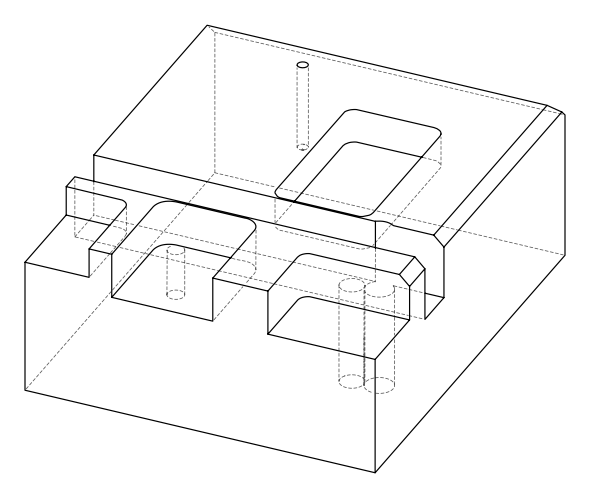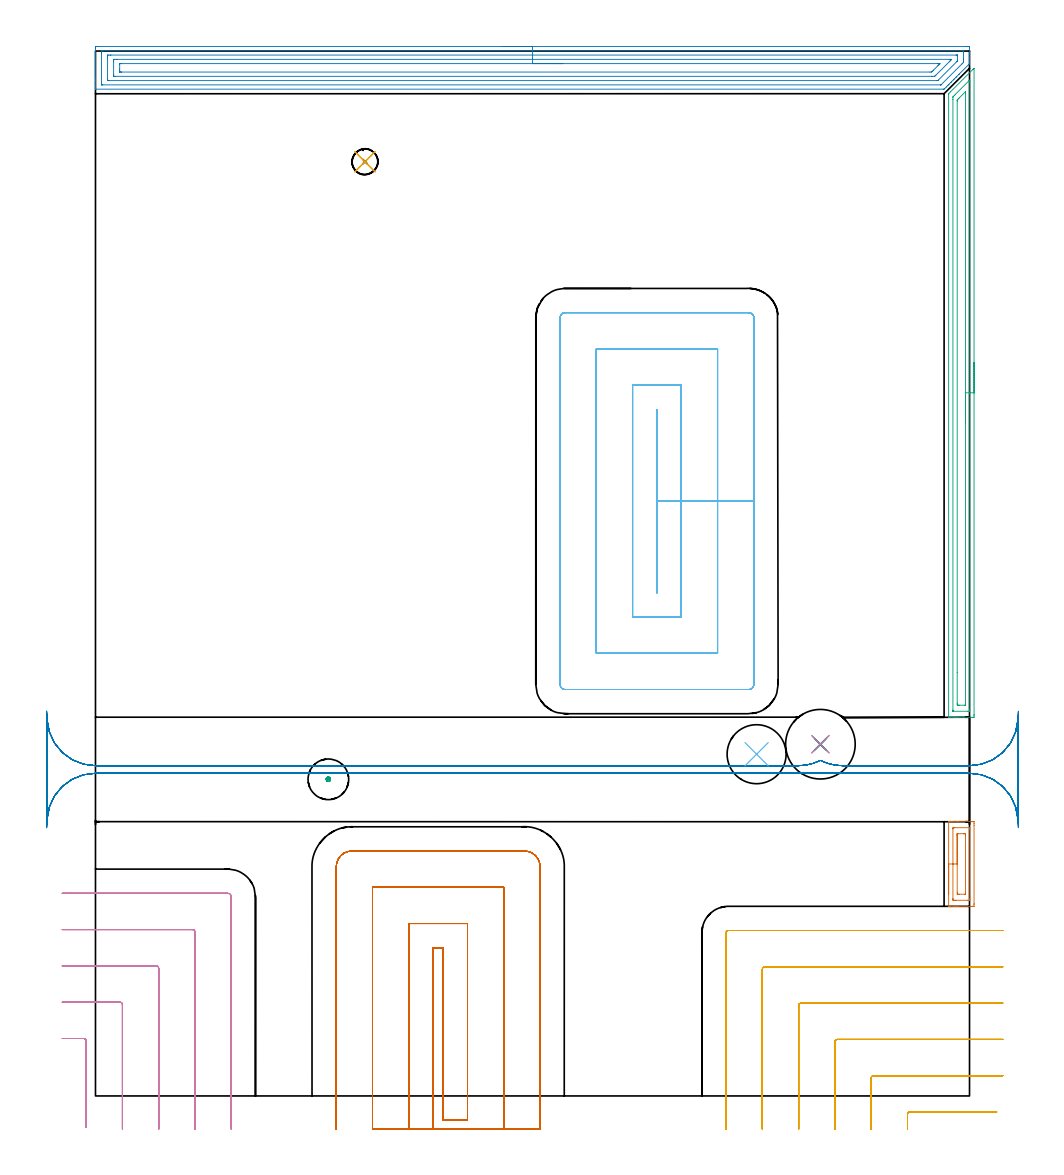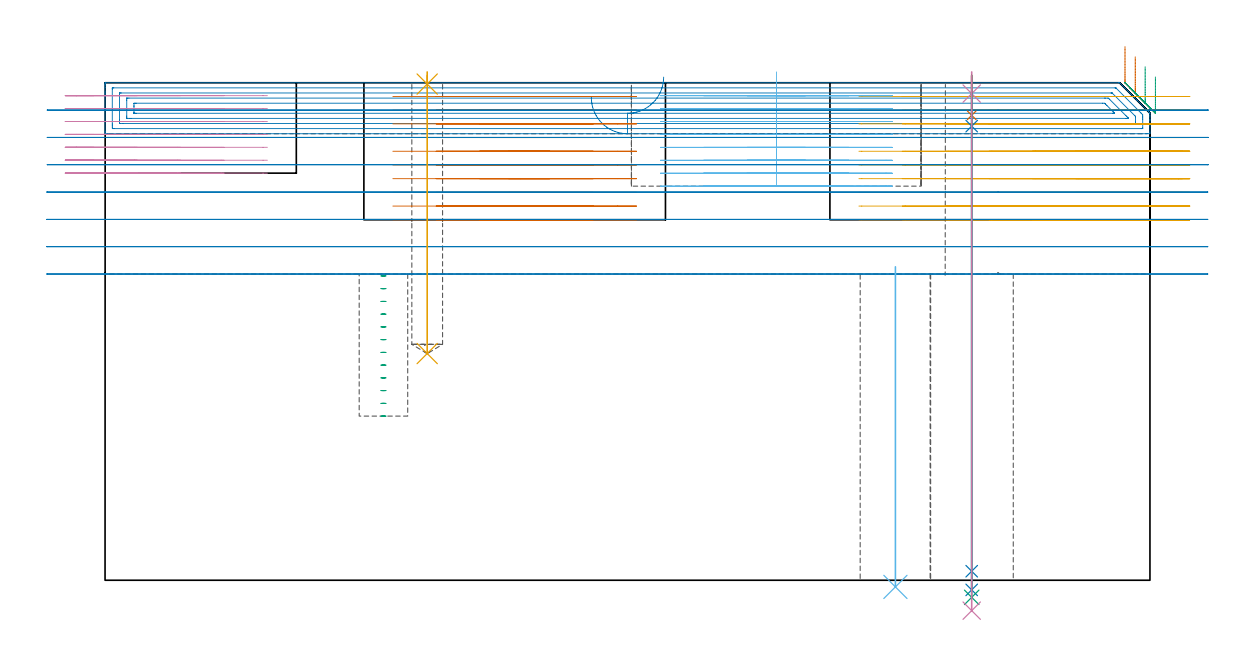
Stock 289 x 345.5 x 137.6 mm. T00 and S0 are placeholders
(PLAN: 17 operations, 10 tool changes, 86.2 min)
(1 AREA_MILL | FG_CHAMFER_SURFACE | UGT0205_001 | 0.91 min | 1351 mm3)
(2 AREA_MILL_1 | FG_CHAMFER_SURFACE_1 | UGT0205_001 | 11.78 min | 28736 mm3)
(3 AREA_MILL_2 | FG_CHAMFER_SURFACE_2 | UGT0205_001 | 5.3 min | 7554 mm3)
(4 MILL_CORNER_NOTCH_RECTANGULAR | CORNER_NOTCH_RECTANGULAR | NXT0201_012 | Follow Part, ap 4, ae 75% | 6.79 min | 98747 mm3)
(5 MILL_CORNER_NOTCH_RECTANGULAR_1 | CORNER_NOTCH_RECTANGULAR_1 | NXT0201_012 | Follow Part, ap 4, ae 75% | 13.1 min | 209496 mm3)
(6 MILL_RECTANGULAR_POCKET | POCKET_RECTANGULAR_STRAIGHT | NXT0201_012 | Follow Part, ap 4, ae 75% | 16.78 min | 319815 mm3)
(7 MILL_SLOT | SLOT_PARTIAL_RECTANGULAR | NXT0201_012 | Follow Part, ap 4, ae 75% | 18.49 min | 278494 mm3)
(8 MILL_RECTANGULAR_SLOT | SLOT_RECTANGULAR | UGT0201_004 | Follow Part, ap 8, ae 75% | 10.14 min | 528074 mm3)
(9 MILL_BLIND_HOLE_FROM_SOLID_MATERIAL | STEP1POCKET | NXT0201_011 | Spiral | 0.34 min | 5532 mm3)
(10 SPOT_DRILL | STEP1HOLE_1 | NXT0321_9005460120000 | 0.05 min | 0 mm3)
(11 SPOT_DRILL_1 | STEP1POCKET_1 | NXT0321_9005460120000 | 0.03 min | 0 mm3)
(12 INDEXABLE_INSERT_DRILL_THROUGH_HOLE_FROM_SOLID | STEP1HOLE | NXT0302_010 | 0.37 min | 25258 mm3)
(13 DRILL_BLIND_HOLE_INTO_CENTER | STEP1HOLE_1 | NXT0301_125 | 0.05 min | 0 mm3)
(14 GUN_DRILL_THROUGH_HOLE | STEP1HOLE_1 | UGT0307_001 | 0.61 min | 1655 mm3)
(15 SPADE_DRILL_TO_ENLARGE_THROUGH_HOLE | STEP1HOLE_1 | UGT0306_005 | 0.58 min | 12292 mm3)
(16 DRILL_TO_ENLARGE_THROUGH_HOLE | STEP1HOLE_1 | UGT0301_055 | 0.59 min | 21676 mm3)
(17 DRILL_BLIND_HOLE_INTO_CENTER_1 | STEP1POCKET_1 | UGT0301_480 | 0.31 min | 4132 mm3)
(TOOL UGT0205_001 | Chamfer Mill 20 x 3 x 45 deg. | D20 FL50 Z2)
(TOOL NXT0201_012 | ENDMILL 16mm [2P460-1600-NA 1630] | D16 FL38 Z6)
(TOOL UGT0201_004 | End Mill 32 mm | D32 FL53 Z6)
(TOOL NXT0201_011 | ENDMILL 12mm [2P460-1200-NA 1630] | D12 FL38 Z6)
(TOOL NXT0321_9005460120000 | NC Spot Drill, 142deg, 12mm, Carbide, Uncoated | D12 PA142 FL30 Z2)
(TOOL NXT0302_010 | Index. Insert Drill 19.5mm [880-D1950L25-05] | D19.5 PA176 FL98 Z2)
(TOOL NXT0301_125 | Carbide Drill 6mm [861.1-0600-018A1-GP GC34] | D6 PA150 FL18.7 Z2)
(TOOL UGT0307_001 | Gun Drill 5 mm | D5 PA130 FL24 Z1)
(TOOL UGT0306_005 | Spade Drill 14.5mm | D14.5 PA132 FL10 Z2)
(TOOL UGT0301_055 | Twist Drill 23 mm | D23 PA118 FL155 Z2)
(TOOL UGT0301_480 | Carbide Drill 8.5 mm | D8.5 PA118 FL75 Z2)
(OP 1 AREA_MILL)
G17 G21 G94 G90
T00 M6
G54
G17 G0 G90 X282.1 Y66.7 S1061 M3
G43 Z147.6 H0
G94 G1 Y66.738 Z146.728 F250.
Y66.852 Z145.864
Y67.041 Z145.012
Y67.303 Z144.18
Y67.637 Z143.374
Y68.04 Z142.6
Y68.508 Z141.864
Y69.04 Z141.172
Y69.629 Z140.529
Y70.272 Z139.94
Y70.964 Z139.408
Y71.7 Z138.94
Y72.474 Z138.537
Y73.28 Z138.203
Y74.112 Z137.941
Y74.963 Z137.752
Y75.828 Z137.638
Y76.7 Z137.6
Y90.537
X282.102 Y90.69 Z137.588
X282.162 Y90.693 Z137.529
X282.556 Y90.7 Z137.144
X282.966 Z136.733
X283.618 Z136.077
X284.838 Z134.859
X285.406 Z134.288
X289.875 Y90.699 Z129.822
X290.482 Y90.696 Z129.216
X290.492 Y90.693 Z129.206
X290.497 Y90.091 Z129.203
X290.5 Y89.467 Z129.2
Y63.578
X290.498 Y63.309 Z129.202
X290.492 Y62.707 Z129.206
X290.482 Y62.704 Z129.216
X289.875 Y62.7 Z129.822
X285.406 Z134.288
X284.838 Z134.859
X284.512 Z135.184
X283.944 Z135.752
X283.618 Z136.077
X282.556 Z137.144
X282.164 Y62.702 Z137.527
X282.13 Y62.705 Z137.561
X282.102 Y62.709 Z137.588
X282.1 Y62.863 Z137.6
Y76.7
X283.514 Z136.186
X283.515 Y88.305 Z136.185
X283.516 Y88.408 Z136.184
X283.519 Y88.513 Z136.181
X283.526 Y88.69 Z136.174
X283.618 Y88.692 Z136.082
X284.118 Y88.699 Z135.582
X288.981 Z130.719
X289.038 Y88.698 Z130.662
X289.072 Y88.694 Z130.628
X289.076 Y88.692 Z130.624
X289.079 Y88.676 Z130.621
X289.083 Y88.618 Z130.617
X289.085 Y88.41 Z130.615
X289.086 Y88.305 Z130.614
X289.085 Y65.095 Z130.615
X289.084 Y64.992 Z130.616
X289.081 Y64.886 Z130.619
X289.073 Y64.71 Z130.627
X288.981 Y64.708 Z130.719
X288.482 Y64.701 Z131.218
X284.512 Y64.7 Z135.188
X284.012 Y64.701 Z135.688
X283.618 Y64.708 Z136.082
X283.526 Y64.71 Z136.174
X283.519 Y64.887 Z136.181
X283.516 Y64.992 Z136.184
X283.515 Y65.095 Z136.185
X283.514 Y65.199 Z136.186
Y76.7
X284.928 Z134.772
X284.929 Y86.104 Z134.771
X284.93 Y86.52 Z134.77
X284.932 Y86.639 Z134.768
X284.935 Y86.689 Z134.765
X285.046 Y86.694 Z134.654
X285.226 Y86.699 Z134.474
X287.014 Y86.7 Z132.686
X287.194 Y86.697 Z132.506
X287.374 Y86.69 Z132.326
X287.665 Y86.669 Z132.035
X287.667 Y86.52 Z132.033
X287.671 Y86.043 Z132.029
Y67.296
X287.67 Y66.88 Z132.03
X287.668 Y66.761 Z132.032
X287.665 Y66.711 Z132.035
X287.554 Y66.705 Z132.146
X287.374 Y66.701 Z132.326
X285.586 Y66.7 Z134.114
X285.406 Y66.703 Z134.294
X285.226 Y66.71 Z134.474
X284.935 Y66.731 Z134.765
X284.933 Y66.88 Z134.767
X284.929 Y67.357 Z134.771
X284.928 Y76.7 Z134.772
Y77.572 Z134.81
Y78.436 Z134.923
Y79.288 Z135.112
Y80.12 Z135.375
Y80.926 Z135.709
Y81.7 Z136.111
Y82.436 Z136.58
Y83.128 Z137.111
Y83.771 Z137.701
Y84.36 Z138.344
Y84.891 Z139.036
Y85.36 Z139.772
Y85.763 Z140.545
Y86.097 Z141.351
Y86.359 Z142.183
Y86.548 Z143.035
Y86.662 Z143.9
Y86.7 Z144.772
G0 Z147.6
M5
M2
(OP 2 AREA_MILL_1)
G17 G21 G94 G90
T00 M6
G54
G17 G0 G90 X134.5 Y347. S1061 M3
G43 Z147.6 H0
Z133.5
G94 G1 X134.538 Z132.628 F250.
X134.652 Z131.764
X134.841 Z130.912
X135.103 Z130.08
X135.437 Z129.274
X135.84 Z128.5
X136.309 Z127.764
X136.84 Z127.072
X137.429 Z126.429
X138.072 Z125.84
X138.764 Z125.309
X139.5 Z124.84
X140.274 Z124.437
X141.08 Z124.103
X141.912 Z123.841
X142.764 Z123.652
X143.628 Z123.538
X144.5 Z123.5
X287.928
X288.378 Y346.999 Z123.501
X288.822 Y346.995 Z123.503
X288.99 Y346.991 Z123.505
X289. Y346.557 Z123.94
Y344.795 Z125.7
Y343.379 Z127.118
Y343.033 Z127.462
Y342.341 Z128.158
Y341.963 Z128.537
X288.99 Y341.298 Z129.201
X288.967 Y341.271 Z129.227
X288.825 Y341.124 Z129.374
X288.673 Y340.972 Z129.527
X285.587 Y337.887 Z132.613
X285.449 Y337.748 Z132.749
X285.399 Y337.698 Z132.8
X284.742 Y337.042 Z133.458
X284.569 Y336.867 Z133.63
X283.897 Y336.197 Z134.303
X283.688 Y335.986 Z134.51
X283.053 Y335.353 Z135.147
X283.016 Y335.316 Z135.184
X282.807 Y335.105 Z135.391
X282.208 Y334.508 Z135.991
X282.122 Y334.422 Z136.077
X281.926 Y334.224 Z136.272
X281.364 Y333.664 Z136.836
X280.782 Y333.081 Z137.417
X280.606 Y332.904 Z137.59
X280.335 Y332.9 Z137.6
X0.175
X0.005 Y332.901 Z137.59
X0.004
X0. Y333.248 Z137.252
Y333.533 Z136.967
Y334.224 Z136.271
Y335.451 Z135.046
Y335.986 Z134.508
Y336.599 Z133.896
Y346.289 Z124.208
X0.003 Y346.557 Z123.941
X0.01 Y346.992 Z123.506
X0.177 Y346.995 Z123.503
X0.622 Y347. Z123.5
X144.5
Y345.586 Z124.914
X286.59 Y345.585 Z124.915
X286.683
X286.965 Y345.579 Z124.921
X286.991 Y345.578 Z124.922
X286.994 Y345.556 Z124.944
X286.998 Y345.522 Z124.978
X286.999 Y345.49 Z125.01
X287. Y345.272 Z125.228
Y343.033 Z127.467
X286.999 Y342.63 Z127.87
X286.997 Y342.152 Z128.348
X286.993 Y341.755 Z128.745
X286.522 Y341.271 Z129.229
X279.748 Y334.499 Z136.001
X279.624 Y334.377 Z136.123
X279.583 Y334.34 Z136.16
X279.561 Y334.323 Z136.177
X279.54 Y334.32 Z136.18
X279.441 Y334.316 Z136.184
X279.349 Y334.315 Z136.185
X2.41
X2.317
X2.035 Y334.321 Z136.179
X2.009 Y334.322 Z136.178
X2.006 Y334.344 Z136.156
X2.002 Y334.378 Z136.122
X2.001 Y334.41 Z136.09
X2. Y334.628 Z135.872
Y344.317 Z126.183
X2.002 Y344.795 Z125.705
X2.005 Y345.193 Z125.307
X2.018 Y345.579 Z124.921
X2.41 Y345.584 Z124.916
X2.501 Y345.585 Z124.915
X144.5 Y345.586 Z124.914
Y344.172 Z126.328
X284.542 Y344.171 Z126.329
X284.803 Y344.17 Z126.33
X284.89 Y344.168 Z126.332
X284.958 Y344.165 Z126.335
X284.99 Y344.158 Z126.342
X284.993 Y344.108 Z126.392
X284.997 Y343.914 Z126.586
X285. Y343.72 Z126.78
X284.999 Y342.496 Z128.004
X284.996 Y342.324 Z128.176
X284.991 Y342.239 Z128.261
X284.987 Y342.198 Z128.302
X284.946 Y342.152 Z128.348
X284.803 Y342.004 Z128.496
X278.667 Y335.868 Z134.632
X278.548 Y335.752 Z134.748
X278.523 Y335.735 Z134.765
X278.507 Y335.733 Z134.767
X278.468 Y335.73 Z134.77
X278.39 Y335.729 Z134.771
X278.231
X4.458
X4.197 Y335.73 Z134.77
X4.11 Y335.732 Z134.768
X4.042 Y335.735 Z134.765
X4.01 Y335.742 Z134.758
X4.007 Y335.792 Z134.708
X4.003 Y335.986 Z134.514
X4. Y336.18 Z134.32
Y343.227 Z127.273
X4.002 Y343.914 Z126.586
X4.005 Y344.103 Z126.397
X4.011 Y344.165 Z126.335
X4.067 Y344.167 Z126.333
X4.197 Y344.169 Z126.331
X4.829 Y344.171 Z126.329
X5.09 Y344.172 Z126.328
X144.5
Y342.757 Z127.743
X282.403
X282.749 Y342.753 Z127.747
X282.91 Y342.75 Z127.75
X282.99 Y342.745 Z127.755
Y342.698 Z127.802
X282.987 Y342.647 Z127.853
X282.936 Y342.594 Z127.906
X282.756 Y342.408 Z128.092
X282.503 Y342.152 Z128.348
X282.314 Y341.963 Z128.537
X277.878 Y337.527 Z132.973
X277.654 Y337.306 Z133.194
X277.502 Y337.162 Z133.338
X277.368 Y337.149 Z133.351
X276.76 Y337.145 Z133.355
X276.48 Y337.143 Z133.357
X6.598
X6.136 Y337.145 Z133.355
X6.035 Y337.148 Z133.352
X6.018 Y337.149 Z133.351
X6.01 Y337.159 Z133.341
X6.006 Y337.21 Z133.29
X6.003 Y337.314 Z133.186
X6. Y337.732 Z132.768
Y342.137 Z128.363
X6.004 Y342.585 Z127.915
X6.007 Y342.693 Z127.807
X6.01 Y342.741 Z127.759
X6.061 Y342.75 Z127.75
X6.268 Y342.753 Z127.747
X6.878 Y342.757 Z127.743
X7.158
X144.5
Y341.343 Z129.157
X278.62
X278.766 Y341.342 Z129.158
X279.057 Y341.338 Z129.162
X279.227 Y341.335 Z129.165
X279.212 Y341.317 Z129.183
X279.17 Y341.271 Z129.229
X278.862 Y340.961 Z129.539
X278.548 Y340.646 Z129.854
X277.088 Y339.186 Z131.314
X276.76 Y338.859 Z131.641
X276.643 Y338.744 Z131.756
X276.52 Y338.629 Z131.871
X276.445 Y338.564 Z131.936
X275.939 Y338.557 Z131.943
X8.592
X8.447 Y338.559 Z131.941
X8.156 Y338.564 Z131.936
X8.009 Y338.568 Z131.932
X8.006 Y338.586 Z131.914
X8.004 Y338.629 Z131.871
X8. Y339.284 Z131.216
Y339.51 Z130.99
Y341.046 Z129.454
X8.001 Y341.271 Z129.229
X8.003 Y341.312 Z129.188
X8.006 Y341.331 Z129.169
X8.007 Y341.336 Z129.164
X8.082 Y341.338 Z129.162
X8.374 Y341.342 Z129.158
X8.519 Y341.343 Z129.157
X8.592
X144.5
X145.372 Z129.195
X146.237 Z129.309
X147.088 Z129.498
X147.92 Z129.76
X148.726 Z130.094
X149.5 Z130.497
X150.236 Z130.965
X150.928 Z131.496
X151.571 Z132.086
X152.16 Z132.729
X152.692 Z133.421
X153.16 Z134.157
X153.563 Z134.931
X153.897 Z135.737
X154.159 Z136.569
X154.348 Z137.42
X154.462 Z138.285
X154.5 Z139.157
G0 Z147.6
M5
M2
(OP 3 AREA_MILL_2)
G17 G21 G94 G90
T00 M6
G54
G17 G0 G90 X290.5 Y242.5 S1061 M3
G43 Z147.6 H0
Z139.2
G94 G1 Y242.462 Z138.328 F250.
Y242.348 Z137.464
Y242.159 Z136.612
Y241.897 Z135.78
Y241.563 Z134.974
Y241.16 Z134.2
Y240.691 Z133.464
Y240.16 Z132.772
Y239.571 Z132.129
Y238.928 Z131.54
Y238.236 Z131.008
Y237.5 Z130.54
Y236.726 Z130.137
Y235.92 Z129.803
Y235.088 Z129.541
Y234.236 Z129.352
Y233.372 Z129.238
Y232.5 Z129.2
Y126.079
X290.498 Y125.81 Z129.202
X290.492 Y125.207 Z129.206
X290.483 Y125.204 Z129.215
X289.875 Y125.2 Z129.822
X285.406 Z134.288
X284.841 Z134.856
X284.512 Z135.184
X283.947 Z135.75
X283.618 Z136.077
X282.559 Z137.141
X282.164 Y125.202 Z137.527
X282.13 Y125.205 Z137.561
X282.102 Y125.209 Z137.588
X282.1 Y125.364 Z137.6
Y331.154
X282.105 Y331.405 Z137.59
X282.725 Y332.025 Z136.975
X290.187 Y339.487 Z129.512
X290.322 Y339.624 Z129.374
X290.486 Y339.785 Z129.212
X290.495 Y339.786 Z129.203
X290.499 Y339.785 Z129.199
X290.5 Y232.5 Z129.2
X289.086 Z130.614
X289.085 Y127.596 Z130.615
X289.084 Y127.493 Z130.616
X289.081 Y127.388 Z130.619
X289.074 Y127.21 Z130.626
X288.981 Y127.208 Z130.719
X288.483 Y127.201 Z131.217
X283.618 Z136.082
X283.562 Y127.202 Z136.138
X283.528 Y127.206 Z136.172
X283.524 Y127.208 Z136.177
X283.521 Y127.225 Z136.179
X283.517 Y127.284 Z136.183
X283.515 Y127.492 Z136.185
X283.514 Y127.596 Z136.186
X283.515 Y329.473 Z136.185
X283.52 Y330.262 Z136.18
X283.521 Y330.359 Z136.179
X283.618 Y330.461 Z136.082
X283.962 Y330.811 Z135.738
X284.304 Y331.154 Z135.396
X288.768 Y335.618 Z130.932
X288.876 Y335.724 Z130.824
X288.981 Y335.824 Z130.719
X289.079 Y335.912 Z130.621
X289.083 Y335.722 Z130.617
X289.085 Y335.618 Z130.615
X289.086 Y232.5 Z130.614
X287.672 Z132.028
X287.671 Y129.797 Z132.029
X287.67 Y129.382 Z132.03
X287.667 Y129.263 Z132.033
X287.665 Y129.212 Z132.035
X287.557 Y129.207 Z132.143
X287.375 Y129.201 Z132.325
X285.587 Z134.113
X285.406 Y129.204 Z134.294
X285.225 Y129.21 Z134.475
X284.935 Y129.232 Z134.765
X284.933 Y129.382 Z134.767
X284.929 Y129.858 Z134.771
X284.928 Y140.02 Z134.772
X284.929 Y328.953 Z134.771
X284.93 Y329.161 Z134.77
X284.933 Y329.264 Z134.767
X284.935 Y329.312 Z134.765
X284.978 Y329.369 Z134.722
X285.188 Y329.586 Z134.512
X285.406 Y329.807 Z134.294
X285.633 Y330.034 Z134.067
X287.648 Y332.047 Z132.052
X287.655 Y332.048 Z132.045
X287.664 Y332.047 Z132.036
X287.669 Y331.777 Z132.031
X287.671 Y331.571 Z132.029
X287.672 Y232.5 Z132.028
Y231.628 Z132.067
Y230.763 Z132.18
Y229.912 Z132.369
Y229.08 Z132.632
Y228.274 Z132.965
Y227.5 Z133.368
Y226.764 Z133.837
Y226.072 Z134.368
Y225.429 Z134.957
Y224.84 Z135.601
Y224.308 Z136.293
Y223.84 Z137.028
Y223.437 Z137.802
Y223.103 Z138.608
Y222.841 Z139.44
Y222.652 Z140.292
Y222.538 Z141.157
Y222.5 Z142.028
G0 Z147.6
M5
M2
(OP 4 MILL_CORNER_NOTCH_RECTANGULAR)
G17 G21 G94 G90
T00 M6
G54
G17 G0 G90 X-3.1 Y-10.375 S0 M3
G43 Z147.6 H1
Z134.028
G94 G1 Y-7.375 F250.
Y18.205 F500.
G3 X-3.895 Y19. R0.8
G1 X-8.
X-11. F250.
G0 Z147.6
X8.9 Y-11.
Z134.028
G1 Y-8.
Y30.204 F500.
G3 X8.104 Y31. R0.8
G1 X-8.
X-11. F250.
G0 Z147.6
X20.9 Y-11.
Z134.028
G1 Y-8.
Y42.204 F500.
G3 X20.104 Y43. R0.8
G1 X-8.
X-11. F250.
G0 Z147.6
X32.9 Y-11.
Z134.028
G1 Y-8.
Y54.204 F500.
G3 X32.104 Y55. R0.8
G1 X-8.
X-11. F250.
G0 Z147.6
X44.9 Y-11.
Z134.028
G1 Y-8.
Y65.8 F500.
G3 X43.7 Y67. R1.2
G1 X-8.
X-11. F250.
G0 Z147.6
X-3.1 Y-10.375
Z130.457
G1 Y-7.375
Y18.205 F500.
G3 X-3.895 Y19. R0.8
G1 X-8.
X-11. F250.
G0 Z147.6
X8.9 Y-11.
Z130.457
G1 Y-8.
Y30.204 F500.
G3 X8.104 Y31. R0.8
G1 X-8.
X-11. F250.
G0 Z147.6
X20.9 Y-11.
Z130.457
G1 Y-8.
Y42.204 F500.
G3 X20.104 Y43. R0.8
G1 X-8.
X-11. F250.
G0 Z147.6
X32.9 Y-11.
Z130.457
G1 Y-8.
Y54.204 F500.
G3 X32.104 Y55. R0.8
G1 X-8.
X-11. F250.
G0 Z147.6
X44.9 Y-11.
Z130.457
G1 Y-8.
Y65.8 F500.
G3 X43.7 Y67. R1.2
G1 X-8.
X-11. F250.
G0 Z147.6
X-3.1 Y-10.375
Z126.886
G1 Y-7.375
Y18.205 F500.
G3 X-3.895 Y19. R0.8
G1 X-8.
X-11. F250.
G0 Z147.6
X8.9 Y-11.
Z126.886
G1 Y-8.
Y30.204 F500.
G3 X8.104 Y31. R0.8
G1 X-8.
X-11. F250.
G0 Z147.6
X20.9 Y-11.
Z126.886
G1 Y-8.
Y42.204 F500.
G3 X20.104 Y43. R0.8
G1 X-8.
X-11. F250.
G0 Z147.6
X32.9 Y-11.
Z126.886
G1 Y-8.
Y54.204 F500.
G3 X32.104 Y55. R0.8
G1 X-8.
X-11. F250.
G0 Z147.6
X44.9 Y-11.
Z126.886
G1 Y-8.
Y65.8 F500.
G3 X43.7 Y67. R1.2
G1 X-8.
X-11. F250.
G0 Z147.6
X-3.1 Y-10.375
Z123.314
G1 Y-7.375
Y18.205 F500.
G3 X-3.895 Y19. R0.8
G1 X-8.
X-11. F250.
G0 Z147.6
X8.9 Y-11.
Z123.314
G1 Y-8.
Y30.204 F500.
G3 X8.104 Y31. R0.8
G1 X-8.
X-11. F250.
G0 Z147.6
X20.9 Y-11.
Z123.314
G1 Y-8.
Y42.204 F500.
G3 X20.104 Y43. R0.8
G1 X-8.
X-11. F250.
G0 Z147.6
X32.9 Y-11.
Z123.314
G1 Y-8.
Y54.204 F500.
G3 X32.104 Y55. R0.8
G1 X-8.
X-11. F250.
G0 Z147.6
X44.9 Y-11.
Z123.314
G1 Y-8.
Y65.8 F500.
G3 X43.7 Y67. R1.2
G1 X-8.
X-11. F250.
G0 Z147.6
X-3.1 Y-10.375
Z119.743
G1 Y-7.375
Y18.205 F500.
G3 X-3.895 Y19. R0.8
G1 X-8.
X-11. F250.
G0 Z147.6
X8.9 Y-11.
Z119.743
G1 Y-8.
Y30.204 F500.
G3 X8.104 Y31. R0.8
G1 X-8.
X-11. F250.
G0 Z147.6
X20.9 Y-11.
Z119.743
G1 Y-8.
Y42.204 F500.
G3 X20.104 Y43. R0.8
G1 X-8.
X-11. F250.
G0 Z147.6
X32.9 Y-11.
Z119.743
G1 Y-8.
Y54.204 F500.
G3 X32.104 Y55. R0.8
G1 X-8.
X-11. F250.
G0 Z147.6
X44.9 Y-11.
Z119.743
G1 Y-8.
Y65.8 F500.
G3 X43.7 Y67. R1.2
G1 X-8.
X-11. F250.
G0 Z147.6
X-3.1 Y-10.375
Z116.171
G1 Y-7.375
Y18.205 F500.
G3 X-3.895 Y19. R0.8
G1 X-8.
X-11. F250.
G0 Z147.6
X8.9 Y-11.
Z116.171
G1 Y-8.
Y30.204 F500.
G3 X8.104 Y31. R0.8
G1 X-8.
X-11. F250.
G0 Z147.6
X20.9 Y-11.
Z116.171
G1 Y-8.
Y42.204 F500.
G3 X20.104 Y43. R0.8
G1 X-8.
X-11. F250.
G0 Z147.6
X32.9 Y-11.
Z116.171
G1 Y-8.
Y54.204 F500.
G3 X32.104 Y55. R0.8
G1 X-8.
X-11. F250.
G0 Z147.6
X44.9 Y-11.
Z116.171
G1 Y-8.
Y65.8 F500.
G3 X43.7 Y67. R1.2
G1 X-8.
X-11. F250.
G0 Z147.6
X-3.1 Y-10.375
Z112.6
G1 Y-7.375
Y18.205 F500.
G3 X-3.895 Y19. R0.8
G1 X-8.
X-11. F250.
G0 Z147.6
X8.9 Y-11.
Z112.6
G1 Y-8.
Y30.204 F500.
G3 X8.104 Y31. R0.8
G1 X-8.
X-11. F250.
G0 Z147.6
X20.9 Y-11.
Z112.6
G1 Y-8.
Y42.204 F500.
G3 X20.104 Y43. R0.8
G1 X-8.
X-11. F250.
G0 Z147.6
X32.9 Y-11.
Z112.6
G1 Y-8.
Y54.204 F500.
G3 X32.104 Y55. R0.8
G1 X-8.
X-11. F250.
G0 Z147.6
X44.9 Y-11.
Z112.6
G1 Y-8.
Y65.8 F500.
G3 X43.7 Y67. R1.2
G1 X-8.
X-11. F250.
G0 Z147.6
M5
M2
(OP 5 MILL_CORNER_NOTCH_RECTANGULAR_1)
G17 G21 G94 G90
T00 M6
G54
G17 G0 G90 X297.992 Y-5.3 S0 M3
G43 Z147.6 H1
Z133.81
G94 G1 X294.992 F250.
X269.295 F500.
G3 X268.5 Y-6.095 R0.8
G1 Y-8.
Y-11. F250.
G0 Z147.6
X300. Y6.7
Z133.81
G1 X297.
X257.295 F500.
G3 X256.5 Y5.905 R0.8
G1 Y-8.
Y-11. F250.
G0 Z147.6
X300. Y18.7
Z133.81
G1 X297.
X245.296 F500.
G3 X244.5 Y17.904 R0.8
G1 Y-8.
Y-11. F250.
G0 Z147.6
X300. Y30.7
Z133.81
G1 X297.
X233.296 F500.
G3 X232.5 Y29.904 R0.8
G1 Y-8.
Y-11. F250.
G0 Z147.6
X300. Y42.7
Z133.81
G1 X297.
X221.296 F500.
G3 X220.5 Y41.904 R0.8
G1 Y-8.
Y-11. F250.
G0 Z147.6
X300. Y54.7
Z133.81
G1 X297.
X209.296 F500.
G3 X208.5 Y53.904 R0.8
G1 Y-8.
Y-11. F250.
G0 Z147.6
X297.992 Y-5.3
Z130.02
G1 X294.992
X269.295 F500.
G3 X268.5 Y-6.095 R0.8
G1 Y-8.
Y-11. F250.
G0 Z147.6
X300. Y6.7
Z130.02
G1 X297.
X257.295 F500.
G3 X256.5 Y5.905 R0.8
G1 Y-8.
Y-11. F250.
G0 Z147.6
X300. Y18.7
Z130.02
G1 X297.
X245.296 F500.
G3 X244.5 Y17.904 R0.8
G1 Y-8.
Y-11. F250.
G0 Z147.6
X300. Y30.7
Z130.02
G1 X297.
X233.296 F500.
G3 X232.5 Y29.904 R0.8
G1 Y-8.
Y-11. F250.
G0 Z147.6
X300. Y42.7
Z130.02
G1 X297.
X221.296 F500.
G3 X220.5 Y41.904 R0.8
G1 Y-8.
Y-11. F250.
G0 Z147.6
X300. Y54.7
Z130.02
G1 X297.
X209.296 F500.
G3 X208.5 Y53.904 R0.8
G1 Y-8.
Y-11. F250.
G0 Z147.6
X297.992 Y-5.3
Z126.23
G1 X294.992
X269.295 F500.
G3 X268.5 Y-6.095 R0.8
G1 Y-8.
Y-11. F250.
G0 Z147.6
X300. Y6.7
Z126.23
G1 X297.
X257.295 F500.
G3 X256.5 Y5.905 R0.8
G1 Y-8.
Y-11. F250.
G0 Z147.6
X300. Y18.7
Z126.23
G1 X297.
X245.296 F500.
G3 X244.5 Y17.904 R0.8
G1 Y-8.
Y-11. F250.
G0 Z147.6
X300. Y30.7
Z126.23
G1 X297.
X233.296 F500.
G3 X232.5 Y29.904 R0.8
G1 Y-8.
Y-11. F250.
G0 Z147.6
X300. Y42.7
Z126.23
G1 X297.
X221.296 F500.
G3 X220.5 Y41.904 R0.8
G1 Y-8.
Y-11. F250.
G0 Z147.6
X300. Y54.7
Z126.23
G1 X297.
X209.296 F500.
G3 X208.5 Y53.904 R0.8
G1 Y-8.
Y-11. F250.
G0 Z147.6
X297.992 Y-5.3
Z122.44
G1 X294.992
X269.295 F500.
G3 X268.5 Y-6.095 R0.8
G1 Y-8.
Y-11. F250.
G0 Z147.6
X300. Y6.7
Z122.44
G1 X297.
X257.295 F500.
G3 X256.5 Y5.905 R0.8
G1 Y-8.
Y-11. F250.
G0 Z147.6
X300. Y18.7
Z122.44
G1 X297.
X245.295 F500.
G3 X244.5 Y17.905 R0.8
G1 Y-8.
Y-11. F250.
G0 Z147.6
X300. Y30.7
Z122.44
G1 X297.
X233.296 F500.
G3 X232.5 Y29.904 R0.8
G1 Y-8.
Y-11. F250.
G0 Z147.6
X300. Y42.7
Z122.44
G1 X297.
X221.296 F500.
G3 X220.5 Y41.904 R0.8
G1 Y-8.
Y-11. F250.
G0 Z147.6
X300. Y54.7
Z122.44
G1 X297.
X209.296 F500.
G3 X208.5 Y53.904 R0.8
G1 Y-8.
Y-11. F250.
G0 Z147.6
X297.992 Y-5.3
Z118.65
G1 X294.992
X269.295 F500.
G3 X268.5 Y-6.095 R0.8
G1 Y-8.
Y-11. F250.
G0 Z147.6
X300. Y6.7
Z118.65
G1 X297.
X257.295 F500.
G3 X256.5 Y5.905 R0.8
G1 Y-8.
Y-11. F250.
G0 Z147.6
X300. Y18.7
Z118.65
G1 X297.
X245.295 F500.
G3 X244.5 Y17.905 R0.8
G1 Y-8.
Y-11. F250.
G0 Z147.6
X300. Y30.7
Z118.65
G1 X297.
X233.296 F500.
G3 X232.5 Y29.904 R0.8
G1 Y-8.
Y-11. F250.
G0 Z147.6
X300. Y42.7
Z118.65
G1 X297.
X221.296 F500.
G3 X220.5 Y41.904 R0.8
G1 Y-8.
Y-11. F250.
G0 Z147.6
X300. Y54.7
Z118.65
G1 X297.
X209.296 F500.
G3 X208.5 Y53.904 R0.8
G1 Y-8.
Y-11. F250.
G0 Z147.6
X297.992 Y-5.3
Z114.86
G1 X294.992
X269.295 F500.
G3 X268.5 Y-6.095 R0.8
G1 Y-8.
Y-11. F250.
G0 Z147.6
X300. Y6.7
Z114.86
G1 X297.
X257.295 F500.
G3 X256.5 Y5.905 R0.8
G1 Y-8.
Y-11. F250.
G0 Z147.6
X300. Y18.7
Z114.86
G1 X297.
X245.295 F500.
G3 X244.5 Y17.905 R0.8
G1 Y-8.
Y-11. F250.
G0 Z147.6
X300. Y30.7
Z114.86
G1 X297.
X233.296 F500.
G3 X232.5 Y29.904 R0.8
G1 Y-8.
Y-11. F250.
G0 Z147.6
X300. Y42.7
Z114.86
G1 X297.
X221.296 F500.
G3 X220.5 Y41.904 R0.8
G1 Y-8.
Y-11. F250.
G0 Z147.6
X300. Y54.7
Z114.86
G1 X297.
X209.296 F500.
G3 X208.5 Y53.904 R0.8
G1 Y-8.
Y-11. F250.
G0 Z147.6
X297.992 Y-5.3
Z111.07
G1 X294.992
X269.295 F500.
G3 X268.5 Y-6.095 R0.8
G1 Y-8.
Y-11. F250.
G0 Z147.6
X300. Y6.7
Z111.07
G1 X297.
X257.295 F500.
G3 X256.5 Y5.905 R0.8
G1 Y-8.
Y-11. F250.
G0 Z147.6
X300. Y18.7
Z111.07
G1 X297.
X245.296 F500.
G3 X244.5 Y17.904 R0.8
G1 Y-8.
Y-11. F250.
G0 Z147.6
X300. Y30.7
Z111.07
G1 X297.
X233.296 F500.
G3 X232.5 Y29.904 R0.8
G1 Y-8.
Y-11. F250.
G0 Z147.6
X300. Y42.7
Z111.07
G1 X297.
X221.296 F500.
G3 X220.5 Y41.904 R0.8
G1 Y-8.
Y-11. F250.
G0 Z147.6
X300. Y54.7
Z111.07
G1 X297.
X209.296 F500.
G3 X208.5 Y53.904 R0.8
G1 Y-8.
Y-11. F250.
G0 Z147.6
X297.992 Y-5.3
Z107.28
G1 X294.992
X269.295 F500.
G3 X268.5 Y-6.095 R0.8
G1 Y-8.
Y-11. F250.
G0 Z147.6
X300. Y6.7
Z107.28
G1 X297.
X257.295 F500.
G3 X256.5 Y5.905 R0.8
G1 Y-8.
Y-11. F250.
G0 Z147.6
X300. Y18.7
Z107.28
G1 X297.
X245.296 F500.
G3 X244.5 Y17.904 R0.8
G1 Y-8.
Y-11. F250.
G0 Z147.6
X300. Y30.7
Z107.28
G1 X297.
X233.296 F500.
G3 X232.5 Y29.904 R0.8
G1 Y-8.
Y-11. F250.
G0 Z147.6
X300. Y42.7
Z107.28
G1 X297.
X221.296 F500.
G3 X220.5 Y41.904 R0.8
G1 Y-8.
Y-11. F250.
G0 Z147.6
X300. Y54.7
Z107.28
G1 X297.
X209.296 F500.
G3 X208.5 Y53.904 R0.8
G1 Y-8.
Y-11. F250.
G0 Z147.6
X297.992 Y-5.3
Z103.49
G1 X294.992
X269.295 F500.
G3 X268.5 Y-6.095 R0.8
G1 Y-8.
Y-11. F250.
G0 Z147.6
X300. Y6.7
Z103.49
G1 X297.
X257.295 F500.
G3 X256.5 Y5.905 R0.8
G1 Y-8.
Y-11. F250.
G0 Z147.6
X300. Y18.7
Z103.49
G1 X297.
X245.295 F500.
G3 X244.5 Y17.905 R0.8
G1 Y-8.
Y-11. F250.
G0 Z147.6
X300. Y30.7
Z103.49
G1 X297.
X233.296 F500.
G3 X232.5 Y29.904 R0.8
G1 Y-8.
Y-11. F250.
G0 Z147.6
X300. Y42.7
Z103.49
G1 X297.
X221.296 F500.
G3 X220.5 Y41.904 R0.8
G1 Y-8.
Y-11. F250.
G0 Z147.6
X300. Y54.7
Z103.49
G1 X297.
X209.296 F500.
G3 X208.5 Y53.904 R0.8
G1 Y-8.
Y-11. F250.
G0 Z147.6
X297.992 Y-5.3
Z99.7
G1 X294.992
X269.295 F500.
G3 X268.5 Y-6.095 R0.8
G1 Y-8.
Y-11. F250.
G0 Z147.6
X300. Y6.7
Z99.7
G1 X297.
X257.295 F500.
G3 X256.5 Y5.905 R0.8
G1 Y-8.
Y-11. F250.
G0 Z147.6
X300. Y18.7
Z99.7
G1 X297.
X245.295 F500.
G3 X244.5 Y17.905 R0.8
G1 Y-8.
Y-11. F250.
G0 Z147.6
X300. Y30.7
Z99.7
G1 X297.
X233.296 F500.
G3 X232.5 Y29.904 R0.8
G1 Y-8.
Y-11. F250.
G0 Z147.6
X300. Y42.7
Z99.7
G1 X297.
X221.296 F500.
G3 X220.5 Y41.904 R0.8
G1 Y-8.
Y-11. F250.
G0 Z147.6
X300. Y54.7
Z99.7
G1 X297.
X209.296 F500.
G3 X208.5 Y53.904 R0.8
G1 Y-8.
Y-11. F250.
G0 Z147.6
M5
M2
(OP 6 MILL_RECTANGULAR_POCKET)
G17 G21 G94 G90
T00 M6
G54
G17 G0 G90 X185.7 Y172.162 S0 M3
G43 Z147.6 H1
Z140.6
G94 G1 Y196.7 Z134.025 F250.
Y227. F500.
X185.6
Y166.4
X185.7
Y196.7
X193.7
Y235.
X177.6
Y158.4
X193.7
Y196.7
X205.7
Y247.
X165.6
Y146.4
X205.7
Y196.7
X217.7
Y257.3
G3 X216. Y259. R1.7
G1 X155.3
G3 X153.6 Y257.3 R1.7
G1 Y136.1
G3 X155.3 Y134.4 R1.7
G1 X216.
G3 X217.7 Y136.1 R1.7
G1 Y196.7
Y197.7
G0 X185.7 Y172.162 Z137.025
G1 Y196.7 Z130.45 F250.
Y227. F500.
X185.6
Y166.4
X185.7
Y196.7
X193.7
Y235.
X177.6
Y158.4
X193.7
Y196.7
X205.7
Y247.
X165.6
Y146.4
X205.7
Y196.7
X217.7
Y257.3
G3 X216. Y259. R1.7
G1 X155.3
G3 X153.6 Y257.3 R1.7
G1 Y136.1
G3 X155.3 Y134.4 R1.7
G1 X216.
G3 X217.7 Y136.1 R1.7
G1 Y196.7
Y197.7
G0 X185.7 Y172.162 Z133.45
G1 Y196.7 Z126.875 F250.
Y227. F500.
X185.6
Y166.4
X185.7
Y196.7
X193.7
Y235.
X177.6
Y158.4
X193.7
Y196.7
X205.7
Y247.
X165.6
Y146.4
X205.7
Y196.7
X217.7
Y257.3
G3 X216. Y259. R1.7
G1 X155.3
G3 X153.6 Y257.3 R1.7
G1 Y136.1
G3 X155.3 Y134.4 R1.7
G1 X216.
G3 X217.7 Y136.1 R1.7
G1 Y196.7
Y197.7
G0 X185.7 Y172.162 Z129.875
G1 Y196.7 Z123.3 F250.
Y227. F500.
X185.6
Y166.4
X185.7
Y196.7
X193.7
Y235.
X177.6
Y158.4
X193.7
Y196.7
X205.7
Y247.
X165.6
Y146.4
X205.7
Y196.7
X217.7
Y257.3
G3 X216. Y259. R1.7
G1 X155.3
G3 X153.6 Y257.3 R1.7
G1 Y136.1
G3 X155.3 Y134.4 R1.7
G1 X216.
G3 X217.7 Y136.1 R1.7
G1 Y196.7
Y197.7
G0 X185.7 Y172.162 Z126.3
G1 Y196.7 Z119.725 F250.
Y227. F500.
X185.6
Y166.4
X185.7
Y196.7
X193.7
Y235.
X177.6
Y158.4
X193.7
Y196.7
X205.7
Y247.
X165.6
Y146.4
X205.7
Y196.7
X217.7
Y257.3
G3 X216. Y259. R1.7
G1 X155.3
G3 X153.6 Y257.3 R1.7
G1 Y136.1
G3 X155.3 Y134.4 R1.7
G1 X216.
G3 X217.7 Y136.1 R1.7
G1 Y196.7
Y197.7
G0 X185.7 Y172.162 Z122.725
G1 Y196.7 Z116.15 F250.
Y227. F500.
X185.6
Y166.4
X185.7
Y196.7
X193.7
Y235.
X177.6
Y158.4
X193.7
Y196.7
X205.7
Y247.
X165.6
Y146.4
X205.7
Y196.7
X217.7
Y257.3
G3 X216. Y259. R1.7
G1 X155.3
G3 X153.6 Y257.3 R1.7
G1 Y136.1
G3 X155.3 Y134.4 R1.7
G1 X216.
G3 X217.7 Y136.1 R1.7
G1 Y196.7
Y197.7
G0 X185.7 Y172.162 Z119.15
G1 Y196.7 Z112.575 F250.
Y227. F500.
X185.6
Y166.4
X185.7
Y196.7
X193.7
Y235.
X177.6
Y158.4
X193.7
Y196.7
X205.7
Y247.
X165.6
Y146.4
X205.7
Y196.7
X217.7
Y257.3
G3 X216. Y259. R1.7
G1 X155.3
G3 X153.6 Y257.3 R1.7
G1 Y136.1
G3 X155.3 Y134.4 R1.7
G1 X216.
G3 X217.7 Y136.1 R1.7
G1 Y196.7
Y197.7
G0 X185.7 Y172.162 Z115.575
G1 Y196.7 Z109. F250.
Y227. F500.
X185.6
Y166.4
X185.7
Y196.7
X193.7
Y235.
X177.6
Y158.4
X193.7
Y196.7
X205.7
Y247.
X165.6
Y146.4
X205.7
Y196.7
X217.7
Y257.3
G3 X216. Y259. R1.7
G1 X155.3
G3 X153.6 Y257.3 R1.7
G1 Y136.1
G3 X155.3 Y134.4 R1.7
G1 X216.
G3 X217.7 Y136.1 R1.7
G1 Y196.7
Y197.7
G0 Z147.6
M5
M2
(OP 7 MILL_SLOT)
G17 G21 G94 G90
T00 M6
G54
G17 G0 G90 X111.6 Y-11. S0 M3
G43 Z147.6 H1
Z133.81
G94 G1 Y-8. F250.
Y49. F500.
X115.
Y-8.
X123.
Y57.
X103.6
Y-8.
Y-11. F250.
X135.
Y-8.
Y69. F500.
X91.6
Y-8.
Y-11. F250.
X147.
Y-8.
Y75.8 F500.
G3 X141.8 Y81. R5.2
G1 X84.8
G3 X79.6 Y75.8 R5.2
G1 Y-8.
Y-11. F250.
G0 X111.6 Z130.02
G1 Y-8.
Y49. F500.
X115.
Y-8.
X123.
Y57.
X103.6
Y-8.
Y-11. F250.
X135.
Y-8.
Y69. F500.
X91.6
Y-8.
Y-11. F250.
X147.
Y-8.
Y75.8 F500.
G3 X141.8 Y81. R5.2
G1 X84.8
G3 X79.6 Y75.8 R5.2
G1 Y-8.
Y-11. F250.
G0 X111.6 Z126.23
G1 Y-8.
Y49. F500.
X115.
Y-8.
X123.
Y57.
X103.6
Y-8.
Y-11. F250.
X135.
Y-8.
Y69. F500.
X91.6
Y-8.
Y-11. F250.
X147.
Y-8.
Y75.8 F500.
G3 X141.8 Y81. R5.2
G1 X84.8
G3 X79.6 Y75.8 R5.2
G1 Y-8.
Y-11. F250.
G0 X111.6 Z122.44
G1 Y-8.
Y49. F500.
X115.
Y-8.
X123.
Y57.
X103.6
Y-8.
Y-11. F250.
X135.
Y-8.
Y69. F500.
X91.6
Y-8.
Y-11. F250.
X147.
Y-8.
Y75.8 F500.
G3 X141.8 Y81. R5.2
G1 X84.8
G3 X79.6 Y75.8 R5.2
G1 Y-8.
Y-11. F250.
G0 X111.6 Z118.65
G1 Y-8.
Y49. F500.
X115.
Y-8.
X123.
Y57.
X103.6
Y-8.
Y-11. F250.
X135.
Y-8.
Y69. F500.
X91.6
Y-8.
Y-11. F250.
X147.
Y-8.
Y75.8 F500.
G3 X141.8 Y81. R5.2
G1 X84.8
G3 X79.6 Y75.8 R5.2
G1 Y-8.
Y-11. F250.
G0 X111.6 Z114.86
G1 Y-8.
Y49. F500.
X115.
Y-8.
X123.
Y57.
X103.6
Y-8.
Y-11. F250.
X135.
Y-8.
Y69. F500.
X91.6
Y-8.
Y-11. F250.
X147.
Y-8.
Y75.8 F500.
G3 X141.8 Y81. R5.2
G1 X84.8
G3 X79.6 Y75.8 R5.2
G1 Y-8.
Y-11. F250.
G0 X111.6 Z111.07
G1 Y-8.
Y49. F500.
X115.
Y-8.
X123.
Y57.
X103.6
Y-8.
Y-11. F250.
X135.
Y-8.
Y69. F500.
X91.6
Y-8.
Y-11. F250.
X147.
Y-8.
Y75.8 F500.
G3 X141.8 Y81. R5.2
G1 X84.8
G3 X79.6 Y75.8 R5.2
G1 Y-8.
Y-11. F250.
G0 X111.6 Z107.28
G1 Y-8.
Y49. F500.
X115.
Y-8.
X123.
Y57.
X103.6
Y-8.
Y-11. F250.
X135.
Y-8.
Y69. F500.
X91.6
Y-8.
Y-11. F250.
X147.
Y-8.
Y75.8 F500.
G3 X141.8 Y81. R5.2
G1 X84.8
G3 X79.6 Y75.8 R5.2
G1 Y-8.
Y-11. F250.
G0 X111.6 Z103.49
G1 Y-8.
Y49. F500.
X115.
Y-8.
X123.
Y57.
X103.6
Y-8.
Y-11. F250.
X135.
Y-8.
Y69. F500.
X91.6
Y-8.
Y-11. F250.
X147.
Y-8.
Y75.8 F500.
G3 X141.8 Y81. R5.2
G1 X84.8
G3 X79.6 Y75.8 R5.2
G1 Y-8.
Y-11. F250.
G0 X111.6 Z99.7
G1 Y-8.
Y49. F500.
X115.
Y-8.
X123.
Y57.
X103.6
Y-8.
Y-11. F250.
X135.
Y-8.
Y69. F500.
X91.6
Y-8.
Y-11. F250.
X147.
Y-8.
Y75.8 F500.
G3 X141.8 Y81. R5.2
G1 X84.8
G3 X79.6 Y75.8 R5.2
G1 Y-8.
Y-11. F250.
G0 Z147.6
M5
M2
(OP 8 MILL_RECTANGULAR_SLOT)
G17 G21 G94 G90
T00 M6
G54
G17 G0 G90 X305.178 Y127.01 S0 M3
G43 Z147.6 H0
Z130.043
G94 G1 X304.956 Y124.018 F250.
G2 X289. Y109.2 R16. F500.
G1 X246.983
G2 X239.7 Y110.954 R16.
X232.417 Y109.2 R16.
G1 X0.
G2 X-15.97 Y124.221 R16.
G1 X-16.
Y91.679
X-15.97
G2 X0. Y106.7 R16.
G1 X289.
G2 X304.958 Y91.864 R16.
G1 X305.176 Y88.872 F250.
G0 X305.154 Y127.215 Z122.486
G1 X304.97 Y124.221
G2 X289. Y109.2 R16. F500.
G1 X246.983
G2 X239.7 Y110.954 R16.
X232.417 Y109.2 R16.
G1 X0.
G2 X-15.97 Y124.221 R16.
G1 X-16.
Y91.679
X-15.97
G2 X0. Y106.7 R16.
G1 X289.
G2 X304.97 Y91.679 R16.
G1 X305.154 Y88.685 F250.
G0 Y127.215 Z114.929
G1 X304.97 Y124.221
G2 X289. Y109.2 R16. F500.
G1 X246.983
G2 X239.7 Y110.954 R16.
X232.417 Y109.2 R16.
G1 X0.
G2 X-15.97 Y124.221 R16.
G1 X-16.
Y91.679
X-15.97
G2 X0. Y106.7 R16.
G1 X289.
G2 X304.97 Y91.679 R16.
G1 X305.154 Y88.685 F250.
G0 Z147.6
X-16.154
Z107.371
G1 X-15.97 Y91.679
G2 X0. Y106.7 R16. F500.
G1 X289.
G2 X304.97 Y91.679 R16.
G1 X305.
Y124.221
X304.97
G2 X289. Y109.2 R16.
G1 X246.983
G2 X239.7 Y110.954 R16.
X232.417 Y109.2 R16.
G1 X0.
G2 X-15.97 Y124.221 R16.
G1 X-16.154 Y127.215 F250.
G0 Y88.685 Z99.814
G1 X-15.97 Y91.679
G2 X0. Y106.7 R16. F500.
G1 X289.
G2 X304.97 Y91.679 R16.
G1 X305.
Y124.221
X304.97
G2 X289. Y109.2 R16.
G1 X246.983
G2 X239.7 Y110.954 R16.
X232.417 Y109.2 R16.
G1 X0.
G2 X-15.97 Y124.221 R16.
G1 X-16.154 Y127.215 F250.
G0 Y88.685 Z92.257
G1 X-15.97 Y91.679
G2 X0. Y106.7 R16. F500.
G1 X289.
G2 X304.97 Y91.679 R16.
G1 X305.
Y124.221
X304.97
G2 X289. Y109.2 R16.
G1 X246.983
G2 X239.7 Y110.954 R16.
X232.417 Y109.2 R16.
G1 X0.
G2 X-15.97 Y124.221 R16.
G1 X-16.154 Y127.215 F250.
G0 Y88.685 Z84.7
G1 X-15.97 Y91.679
G2 X0. Y106.7 R16. F500.
G1 X289.
G2 X304.97 Y91.679 R16.
G1 X305.
Y124.221
X304.97
G2 X289. Y109.2 R16.
G1 X246.983
G2 X239.7 Y110.954 R16.
X232.417 Y109.2 R16.
G1 X0.
G2 X-15.97 Y124.221 R16.
G1 X-16.154 Y127.215 F250.
G0 Z147.6
M5
M2
(OP 9 MILL_BLIND_HOLE_FROM_SOLID_MATERIAL)
G17 G21 G94 G90
T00 M6
G54
G17 G0 G90 X77. Y104.7 S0 M3
G43 Z147.6 H1
Z84.175
G94 G3 X77.35 Y105.05 R0.35 F250.
X77. Y105.4 R0.35
X76.3 Y104.7 R0.7
X77. Y105.4 R-0.7
X76.65 Y105.05 R0.35
X77. Y104.7 R0.35
G0 Z80.65
G3 X77.35 Y105.05 R0.35
X77. Y105.4 R0.35
X76.3 Y104.7 R0.7
X77. Y105.4 R-0.7
X76.65 Y105.05 R0.35
X77. Y104.7 R0.35
G0 Z77.125
G3 X77.35 Y105.05 R0.35
X77. Y105.4 R0.35
X76.3 Y104.7 R0.7
X77. Y105.4 R-0.7
X76.65 Y105.05 R0.35
X77. Y104.7 R0.35
G0 Z73.6
G3 X77.35 Y105.05 R0.35
X77. Y105.4 R0.35
X76.3 Y104.7 R0.7
X77. Y105.4 R-0.7
X76.65 Y105.05 R0.35
X77. Y104.7 R0.35
G0 Z70.075
G3 X77.35 Y105.05 R0.35
X77. Y105.4 R0.35
X76.3 Y104.7 R0.7
X77. Y105.4 R-0.7
X76.65 Y105.05 R0.35
X77. Y104.7 R0.35
G0 Z66.55
G3 X77.35 Y105.05 R0.35
X77. Y105.4 R0.35
X76.3 Y104.7 R0.7
X77. Y105.4 R-0.7
X76.65 Y105.05 R0.35
X77. Y104.7 R0.35
G0 Z63.025
G3 X77.35 Y105.05 R0.35
X77. Y105.4 R0.35
X76.3 Y104.7 R0.7
X77. Y105.4 R-0.7
X76.65 Y105.05 R0.35
X77. Y104.7 R0.35
G0 Z59.5
G3 X77.35 Y105.05 R0.35
X77. Y105.4 R0.35
X76.3 Y104.7 R0.7
X77. Y105.4 R-0.7
X76.65 Y105.05 R0.35
X77. Y104.7 R0.35
G0 Z55.975
G3 X77.35 Y105.05 R0.35
X77. Y105.4 R0.35
X76.3 Y104.7 R0.7
X77. Y105.4 R-0.7
X76.65 Y105.05 R0.35
X77. Y104.7 R0.35
G0 Z52.45
G3 X77.35 Y105.05 R0.35
X77. Y105.4 R0.35
X76.3 Y104.7 R0.7
X77. Y105.4 R-0.7
X76.65 Y105.05 R0.35
X77. Y104.7 R0.35
G0 Z48.925
G3 X77.35 Y105.05 R0.35
X77. Y105.4 R0.35
X76.3 Y104.7 R0.7
X77. Y105.4 R-0.7
X76.65 Y105.05 R0.35
X77. Y104.7 R0.35
G0 Z45.4
G3 X77.35 Y105.05 R0.35
X77. Y105.4 R0.35
X76.3 Y104.7 R0.7
X77. Y105.4 R-0.7
X76.65 Y105.05 R0.35
X77. Y104.7 R0.35
G0 Z147.6
M5
M2
(OP 10 SPOT_DRILL)
G17 G21 G94 G90
T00 M6
G54
G17 G0 G90 X239.7 Y116.3 S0 M3
G43 Z147.6 H0
G94 G81 G98 Z134.6 F250. R140.6
G80
M5
M2
(OP 11 SPOT_DRILL_1)
G17 G21 G94 G90
T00 M6
G54
G17 G0 G90 X89.1 Y308.9 S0 M3
G43 Z147.6 H0
G94 G81 G98 Z137.234 F250. R140.6
G80
M5
M2
(OP 12 INDEXABLE_INSERT_DRILL_THROUGH_HOLE_FROM_SOLID)
G17 G21 G94 G90
T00 M6
G54
G17 G0 G90 X218.6 Y113. S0 M3
G43 Z147.6 H1
G94 G81 G98 Z-1.84 F250. R86.7
G80
M5
M2
(OP 13 DRILL_BLIND_HOLE_INTO_CENTER)
G17 G21 G94 G90
T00 M6
G54
G17 G0 G90 X239.7 Y116.3 S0 M3
G43 Z147.6 H1
G94 G81 G98 Z128.6 F250. R139.6
G80
M5
M2
(OP 14 GUN_DRILL_THROUGH_HOLE)
G17 G21 G94 G90
T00 M6
G54
G17 G0 G90 X239.7 Y116.3 M8
G43 Z147.6 H0
Z134.79
S716 M3
G94 G1 Z125.604 F125. M26
G4 X.084
Z2.5 F250.
G4 X.084
Z-2.666 F125.
G4 X.084
M5
M9
G0 Z134.79
Z147.6
M2
(OP 15 SPADE_DRILL_TO_ENLARGE_THROUGH_HOLE)
G17 G21 G94 G90
T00 M6
G54
G17 G0 G90 X239.7 Y116.3 S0 M3
G43 Z147.6 H0
G94 G73 G98 Z-4.728 F250. Q14.233 R139.6
G80
M5
M2
(OP 16 DRILL_TO_ENLARGE_THROUGH_HOLE)
G17 G21 G94 G90
T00 M6
G54
G17 G0 G90 X239.7 Y116.3 S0 M3
G43 Z147.6 H0
G94 G73 G98 Z-8.41 F250. Q20.859 R139.6
G80
M5
M2
(OP 17 DRILL_BLIND_HOLE_INTO_CENTER_1)
G17 G21 G94 G90
T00 M6
G54
G17 G0 G90 X89.1 Y308.9 S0 M3
G43 Z147.6 H0
G94 G81 G98 Z62.7 F250. R139.6
G80
M5
M2
